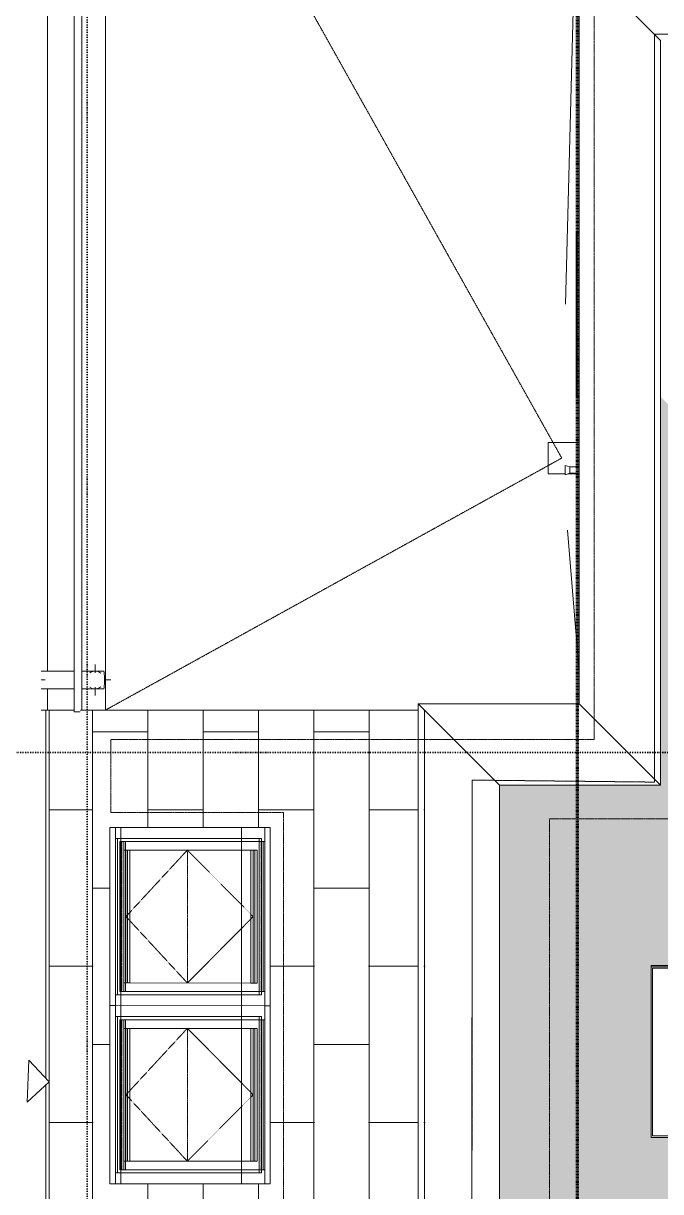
# Model space of a CAD drawing. Header units: millimetres. Extents: x -19192 to 21049, y -24519 to 21210.
# Drawn here: x -6302 to -2228, y 4551 to 12024 of the extents above; entities that cross this region are included whole.
import ezdxf

# ---------------------------------------------------------------- set-up
doc = ezdxf.new("R2010")
doc.units = ezdxf.units.MM
for name, pattern in [('Achse', [0.009, 0.005, -0.002, 0, -0.002]), ('Strich Punkt Mittel', [0.015875, 0.00635, -0.004763, 0, -0.004763]), ('Verdeckt', [0.003, 0.002, -0.001]), ('Verdeckt Unten', [0.005, 0.003, -0.002])]:
    doc.linetypes.add(name, pattern=pattern)
for name, color, linetype, lineweight in [('A-DETL-HDLN', 90, 'Verdeckt', 5), ('A-ROOF-PATT', 132, 'Continuous', 13), ('A_2D', 7, 'Continuous', 13), ('A_Dach', 7, 'Continuous', 13), ('A_Decken', 8, 'Continuous', 13), ('A_Durchbruch_', 7, 'Continuous', 5), ('A_Fenster', 7, 'Continuous', 13), ('A_Gelaender', 7, 'Continuous', 13), ('A_Raeume', 7, 'Continuous', 13), ('A_Raeume_', 7, 'Continuous', 5), ('A_Raster_', 1, 'Continuous', 9), ('A_Waende', 7, 'Continuous', 13), ('G-ANNO-SYMB_', 111, 'Continuous', 9), ('HT_E-Gesamt', 2, 'Continuous', 13), ('M-EQPM', 50, 'Continuous', 5), ('P-PIPE', 3, 'Continuous', 5), ('P-PIPE-CNTR', 3, 'Continuous', 5)]:
    doc.layers.add(name, color=color, linetype=linetype, lineweight=lineweight)

# ---------------------------------------------------------------- blocks, each defined once
blk = doc.blocks.new('Typ des oberen Holms - Oberer Geländerholm_Innen_-3748040-263_PP_DDS_BT2')
at = {"layer": 'A_Gelaender', "lineweight": 5}
for p, q in [((-20.739, 91.0458), (-18.0392, 97.5185)), ((-18.0123, 97.4531), (-20.689, 91.0358)), ((-20.7022, 91.0304), (-20.739, 91.0458))]:
    blk.add_line(p, q, dxfattribs=at)
blk = doc.blocks.new('Typ des oberen Holms - Oberer Geländerholm_Innen_-V2-263_PP_DDS_BT2')
at = {"layer": 'A_Gelaender', "lineweight": 5}
for p, q in [((-18.0392, 97.5185), (-20.739, 91.0458)), ((-18.0123, 97.4531), (-20.689, 91.0358)), ((-20.7022, 91.0304), (-20.739, 91.0458))]:
    blk.add_line(p, q, dxfattribs=at)
blk = doc.blocks.new('Fens_Dach_1tlg1 - KF_1140X1400-V7-263_PP_DDS_BT2')
at = {"layer": 'A_Fenster'}
for p, q in [((-53.9589, 75.3067), (-53.9589, 74.1667)), ((-52.9689, 75.3066), (-53.9589, 75.3067)), ((-53.9589, 75.3067), (-53.9235, 75.3067)), ((-53.9235, 75.3067), (-52.9336, 75.3066)), ((-53.9235, 75.2367), (-53.9235, 75.3067)), ((-52.969, 74.1666), (-52.9689, 75.3066)), ((-52.9336, 75.3066), (-52.9689, 75.3066)), ((-52.9336, 75.3066), (-52.9336, 74.1666)), ((-53.9236, 74.2367), (-53.9235, 75.2367)), ((-53.9235, 75.2367), (-53.9236, 74.2367)), ((-53.9235, 75.2367), (-53.0043, 75.2366)), ((-53.9094, 75.2367), (-53.9235, 75.2367)), ((-53.9094, 74.2367), (-53.9094, 75.2367)), ((-52.9901, 75.2366), (-53.9094, 75.2367)), ((-53.8953, 74.2567), (-53.8952, 75.2167)), ((-53.8952, 75.2167), (-53.8953, 74.2567)), ((-53.8952, 75.2167), (-53.0043, 75.2166)), ((-53.8952, 75.2167), (-53.8599, 75.2167)), ((-53.8952, 75.2167), (-53.0043, 75.2166)), ((-53.8705, 75.2167), (-53.8952, 75.2167)), ((-53.8705, 75.2167), (-53.8705, 75.1617)), ((-53.0043, 75.2166), (-53.8705, 75.2167)), ((-53.8599, 75.2167), (-53.8599, 74.2567)), ((-53.0043, 75.2166), (-53.8599, 75.2167)), ((-53.0043, 75.2366), (-52.9901, 75.2366)), ((-53.0043, 75.2366), (-53.0043, 74.2366)), ((-53.0043, 75.2166), (-53.0043, 74.2566)), ((-52.9901, 75.2166), (-53.0043, 75.2166)), ((-52.9901, 75.2166), (-53.0043, 75.2166)), ((-53.0043, 75.2166), (-52.9901, 75.2166)), ((-53.0043, 75.2166), (-53.0043, 74.2566)), ((-52.9901, 75.2166), (-53.0043, 75.2166)), ((-52.9902, 74.2366), (-52.9901, 75.2366)), ((-52.9795, 75.2166), (-52.9901, 75.2166)), ((-52.9689, 75.2166), (-52.9901, 75.2166)), ((-52.9901, 75.2166), (-52.9795, 75.2166)), ((-52.9795, 75.2166), (-52.9901, 75.2166)), ((-52.9796, 74.2566), (-52.9795, 75.2166)), ((-52.9689, 75.2166), (-52.9795, 75.2166)), ((-52.969, 74.2566), (-52.9689, 75.2166)), ((-53.8705, 75.1617), (-53.8705, 74.3117)), ((-53.8705, 75.1617), (-53.856, 75.1617)), ((-53.8705, 75.1617), (-53.8705, 74.3117)), ((-53.0573, 75.1616), (-53.8705, 75.1617)), ((-53.8461, 75.1617), (-53.856, 75.1617)), ((-53.856, 75.1617), (-53.0428, 75.1616)), ((-53.856, 74.3117), (-53.856, 75.1617)), ((-53.856, 75.1617), (-53.8316, 75.1617)), ((-53.0329, 75.1616), (-53.8461, 75.1617)), ((-53.8461, 74.3117), (-53.8461, 75.1617)), ((-53.8316, 75.1617), (-53.0329, 75.1616)), ((-53.8316, 75.1617), (-53.8316, 74.3117)), ((-53.0184, 75.1616), (-53.0573, 75.1616)), ((-53.0573, 74.3116), (-53.0573, 75.1616)), ((-53.0428, 75.1616), (-53.0429, 74.3116)), ((-53.0428, 75.1616), (-53.0329, 75.1616)), ((-53.033, 74.3116), (-53.0329, 75.1616)), ((-53.0329, 75.1616), (-53.0184, 75.1616)), ((-53.0184, 75.1616), (-53.0185, 74.3116)), ((-53.856, 74.3117), (-53.8705, 74.3117)), ((-53.8705, 74.3117), (-53.8705, 74.2567)), ((-53.8705, 74.3117), (-53.0573, 74.3116)), ((-53.0429, 74.3116), (-53.856, 74.3117)), ((-53.856, 74.3117), (-53.8461, 74.3117)), ((-53.8316, 74.3117), (-53.856, 74.3117)), ((-53.8461, 74.3117), (-53.033, 74.3116)), ((-53.033, 74.3116), (-53.8316, 74.3117)), ((-53.0185, 74.3116), (-53.0573, 74.3116)), ((-53.033, 74.3116), (-53.0429, 74.3116)), ((-53.0185, 74.3116), (-53.033, 74.3116)), ((-53.9236, 74.1667), (-53.9236, 74.2367)), ((-53.0043, 74.2366), (-53.9236, 74.2367)), ((-53.9236, 74.2367), (-53.9094, 74.2367)), ((-53.9094, 74.2367), (-52.9902, 74.2366)), ((-53.0043, 74.2566), (-53.8953, 74.2567)), ((-53.8599, 74.2567), (-53.8953, 74.2567)), ((-53.0043, 74.2566), (-53.8953, 74.2567)), ((-53.8953, 74.2567), (-53.8705, 74.2567)), ((-53.8705, 74.2567), (-53.0043, 74.2566)), ((-53.8599, 74.2567), (-53.0043, 74.2566)), ((-53.0043, 74.2566), (-52.9902, 74.2566)), ((-52.9902, 74.2566), (-53.0043, 74.2566)), ((-53.0043, 74.2566), (-52.9902, 74.2566)), ((-53.0043, 74.2566), (-52.9902, 74.2566)), ((-53.0043, 74.2366), (-52.9902, 74.2366)), ((-52.9902, 74.2566), (-52.9796, 74.2566)), ((-52.969, 74.2566), (-52.9902, 74.2566)), ((-52.9902, 74.2566), (-52.9796, 74.2566)), ((-52.9902, 74.2566), (-52.9796, 74.2566)), ((-52.9796, 74.2566), (-52.969, 74.2566)), ((-53.9589, 74.1667), (-52.969, 74.1666)), ((-53.9236, 74.1667), (-53.9589, 74.1667)), ((-52.9336, 74.1666), (-53.9236, 74.1667)), ((-52.9336, 74.1666), (-52.969, 74.1666))]:
    blk.add_line(p, q, dxfattribs=at)
at = {"layer": 'A_Fenster', "linetype": 'Verdeckt', "lineweight": 5}
for p, q in [((-53.8825, 75.2167), (-53.0043, 75.2166)), ((-53.8825, 74.2567), (-53.8825, 75.2167)), ((-53.0043, 75.2166), (-52.9916, 75.2166)), ((-52.9916, 75.2166), (-52.9916, 74.2566)), ((-53.4636, 75.1617), (-53.856, 74.7367)), ((-53.4636, 74.3117), (-53.4636, 75.1617)), ((-53.0573, 74.7513), (-53.4636, 75.1617)), ((-53.4636, 74.3117), (-53.856, 74.7367)), ((-53.0428, 74.7366), (-53.0573, 74.7513)), ((-53.0428, 74.7366), (-53.0573, 74.722)), ((-53.0573, 74.722), (-53.4636, 74.3117)), ((-53.0043, 74.2566), (-53.8825, 74.2567)), ((-52.9916, 74.2566), (-53.0043, 74.2566))]:
    blk.add_line(p, q, dxfattribs=at)
blk = doc.blocks.new('Fens_Dach_1tlg1 - KF_1140X1400-V8-263_PP_DDS_BT2')
at = {"layer": 'A_Fenster'}
for p, q in [((-53.9589, 74.1667), (-53.9589, 73.0267)), ((-52.969, 74.1666), (-53.9589, 74.1667)), ((-53.9589, 74.1667), (-53.9236, 74.1667)), ((-53.9236, 74.1667), (-52.9336, 74.1666)), ((-53.9236, 74.0967), (-53.9236, 74.1667)), ((-52.969, 73.0266), (-52.969, 74.1666)), ((-52.9336, 74.1666), (-52.969, 74.1666)), ((-52.9336, 74.1666), (-52.9336, 73.0266)), ((-53.9236, 73.0967), (-53.9236, 74.0967)), ((-53.9236, 74.0967), (-53.0043, 74.0966)), ((-53.9236, 74.0967), (-53.9236, 73.0967)), ((-53.9094, 74.0967), (-53.9236, 74.0967)), ((-53.9094, 73.0967), (-53.9094, 74.0967)), ((-52.9902, 74.0966), (-53.9094, 74.0967)), ((-53.8953, 74.0767), (-53.0043, 74.0766)), ((-53.8953, 73.1167), (-53.8953, 74.0767)), ((-53.8953, 74.0767), (-53.8599, 74.0767)), ((-53.8953, 74.0767), (-53.0043, 74.0766)), ((-53.8953, 74.0767), (-53.8953, 73.1167)), ((-53.8705, 74.0767), (-53.8953, 74.0767)), ((-53.8705, 74.0767), (-53.8705, 74.0217)), ((-53.0043, 74.0766), (-53.8705, 74.0767)), ((-53.8599, 74.0767), (-53.86, 73.1167)), ((-53.0043, 74.0766), (-53.8599, 74.0767)), ((-53.0043, 74.0966), (-53.0044, 73.0966)), ((-53.0043, 74.0766), (-53.0044, 73.1166)), ((-53.0043, 74.0766), (-53.0044, 73.1166)), ((-53.0043, 74.0966), (-52.9902, 74.0966)), ((-52.9902, 74.0766), (-53.0043, 74.0766)), ((-52.9902, 74.0766), (-53.0043, 74.0766)), ((-53.0043, 74.0766), (-52.9902, 74.0766)), ((-52.9902, 74.0766), (-53.0043, 74.0766)), ((-52.9902, 73.0966), (-52.9902, 74.0966)), ((-52.9796, 74.0766), (-52.9902, 74.0766)), ((-52.969, 74.0766), (-52.9902, 74.0766)), ((-52.9902, 74.0766), (-52.9796, 74.0766)), ((-52.9796, 74.0766), (-52.9902, 74.0766)), ((-52.969, 74.0766), (-52.9796, 74.0766)), ((-52.9796, 73.1166), (-52.9796, 74.0766)), ((-52.969, 73.1166), (-52.969, 74.0766)), ((-53.8705, 74.0217), (-53.8706, 73.1717)), ((-53.8705, 74.0217), (-53.8706, 73.1717)), ((-53.8705, 74.0217), (-53.856, 74.0217)), ((-53.0574, 74.0216), (-53.8705, 74.0217)), ((-53.8561, 73.1717), (-53.856, 74.0217)), ((-53.8461, 74.0217), (-53.856, 74.0217)), ((-53.856, 74.0217), (-53.0429, 74.0216)), ((-53.856, 74.0217), (-53.8316, 74.0217)), ((-53.8462, 73.1717), (-53.8461, 74.0217)), ((-53.033, 74.0216), (-53.8461, 74.0217)), ((-53.8316, 74.0217), (-53.8317, 73.1717)), ((-53.8316, 74.0217), (-53.033, 74.0216)), ((-53.0185, 74.0216), (-53.0574, 74.0216)), ((-53.0574, 73.1716), (-53.0574, 74.0216)), ((-53.0429, 74.0216), (-53.033, 74.0216)), ((-53.0429, 74.0216), (-53.0429, 73.1716)), ((-53.033, 73.1716), (-53.033, 74.0216)), ((-53.033, 74.0216), (-53.0185, 74.0216)), ((-53.0185, 74.0216), (-53.0185, 73.1716)), ((-53.8561, 73.1717), (-53.8706, 73.1717)), ((-53.8706, 73.1717), (-53.8706, 73.1167)), ((-53.8706, 73.1717), (-53.0574, 73.1716)), ((-53.0429, 73.1716), (-53.8561, 73.1717)), ((-53.8561, 73.1717), (-53.8462, 73.1717)), ((-53.8317, 73.1717), (-53.8561, 73.1717)), ((-53.8462, 73.1717), (-53.033, 73.1716)), ((-53.033, 73.1716), (-53.8317, 73.1717)), ((-53.0185, 73.1716), (-53.0574, 73.1716)), ((-53.033, 73.1716), (-53.0429, 73.1716)), ((-53.0185, 73.1716), (-53.033, 73.1716)), ((-53.9236, 73.0267), (-53.9236, 73.0967)), ((-53.0044, 73.0966), (-53.9236, 73.0967)), ((-53.9236, 73.0967), (-53.9094, 73.0967)), ((-53.9094, 73.0967), (-52.9902, 73.0966)), ((-53.0044, 73.1166), (-53.8953, 73.1167)), ((-53.86, 73.1167), (-53.8953, 73.1167)), ((-53.0044, 73.1166), (-53.8953, 73.1167)), ((-53.8953, 73.1167), (-53.8706, 73.1167)), ((-53.8706, 73.1167), (-53.0044, 73.1166)), ((-53.86, 73.1167), (-53.0044, 73.1166)), ((-53.0044, 73.1166), (-52.9902, 73.1166)), ((-52.9902, 73.1166), (-53.0044, 73.1166)), ((-53.0044, 73.1166), (-52.9902, 73.1166)), ((-53.0044, 73.1166), (-52.9902, 73.1166)), ((-53.0044, 73.0966), (-52.9902, 73.0966)), ((-52.9902, 73.1166), (-52.9796, 73.1166)), ((-52.969, 73.1166), (-52.9902, 73.1166)), ((-52.9902, 73.1166), (-52.9796, 73.1166)), ((-52.9902, 73.1166), (-52.9796, 73.1166)), ((-52.9796, 73.1166), (-52.969, 73.1166)), ((-53.9589, 73.0267), (-52.969, 73.0266)), ((-53.9236, 73.0267), (-53.9589, 73.0267)), ((-52.9336, 73.0266), (-53.9236, 73.0267)), ((-52.9336, 73.0266), (-52.969, 73.0266))]:
    blk.add_line(p, q, dxfattribs=at)
at = {"layer": 'A_Fenster', "linetype": 'Verdeckt', "lineweight": 5}
for p, q in [((-53.8826, 73.1167), (-53.8825, 74.0767)), ((-53.8825, 74.0767), (-53.0043, 74.0766)), ((-53.0043, 74.0766), (-52.9916, 74.0766)), ((-52.9916, 74.0766), (-52.9916, 73.1166)), ((-53.4636, 74.0217), (-53.856, 73.5967)), ((-53.4636, 73.1717), (-53.4636, 74.0217)), ((-53.0574, 73.6113), (-53.4636, 74.0217)), ((-53.0429, 73.5966), (-53.0574, 73.6113)), ((-53.4636, 73.1717), (-53.856, 73.5967)), ((-53.0574, 73.582), (-53.4636, 73.1717)), ((-53.0429, 73.5966), (-53.0574, 73.582)), ((-53.0044, 73.1166), (-53.8826, 73.1167)), ((-52.9916, 73.1166), (-53.0044, 73.1166))]:
    blk.add_line(p, q, dxfattribs=at)
blk = doc.blocks.new('Basiswand _ Attika_BLE_0340_0100 - ___-7440598-263_PP_DDS_BT2')
at = {"layer": 'A_Waende'}
blk.add_line((-15.6254, 93.5645), (-15.9051, 94.2447), dxfattribs=at)
blk = doc.blocks.new('Basiswand _ Attika_BLE_0340_0100 - ___-7440670-263_PP_DDS_BT2')
at = {"layer": 'A_Waende'}
for p, q in [((-17.7388, 89.8485), (-15.9051, 94.2447)), ((-15.9051, 94.2447), (-15.6254, 93.5645)), ((-17.4591, 89.1684), (-15.6254, 93.5645)), ((-17.4591, 89.1684), (-17.7388, 89.8485))]:
    blk.add_line(p, q, dxfattribs=at)
blk = doc.blocks.new('Basiswand _ Attika_BLE_0340_0100 - ___-7440708-263_PP_DDS_BT2')
at = {"layer": 'A_Waende'}
for p, q in [((-18.4097, 89.5649), (-18.6894, 90.245)), ((-18.6894, 90.245), (-17.7388, 89.8485)), ((-17.7388, 89.8485), (-17.4591, 89.1684)), ((-18.4097, 89.5649), (-17.4591, 89.1684))]:
    blk.add_line(p, q, dxfattribs=at)
blk = doc.blocks.new('Basiswand _ Attika_BLE_0340_0100 - ___-7440845-263_PP_DDS_BT2')
at = {"layer": 'A_Waende'}
for p, q in [((-20.3747, 86.2046), (-18.6894, 90.245)), ((-18.6894, 90.245), (-18.4097, 89.5649)), ((-19.8948, 86.0044), (-18.4097, 89.5649)), ((-19.8948, 86.0044), (-20.3747, 86.2046))]:
    blk.add_line(p, q, dxfattribs=at)
blk = doc.blocks.new('HLS_Rigol - 20x8cm-V19-263_PP_DDS_BT2')
at = {"layer": 'M-EQPM'}
h = blk.add_hatch(dxfattribs=at)
h.set_pattern_fill('FP_17', color=256, style=0, pattern_type=2)
h.set_pattern_definition([(270, (0, 0.6096), (0.04, 0), [])])
h.paths.add_polyline_path([(0, 0.08), (1.05, 0.0801), (1.05, 0.095), (0, 0.095), (0, 0.0801)])
for p, q in [((0, 0.097), (0, 0.1)), ((0, 0.1), (1.05, 0.1)), ((0, 0.1), (1.05, 0.1)), ((0, 0.095), (0, 0.097)), ((0, 0.097), (1.05, 0.097)), ((0, 0.08), (0, 0.095)), ((0, 0.095), (1.05, 0.095)), ((1.05, 0.1), (1.05, 0.097)), ((1.05, 0.097), (1.05, 0.095)), ((1.05, 0.095), (1.05, 0.08))]:
    blk.add_line(p, q, dxfattribs=at)
blk = doc.blocks.new('Allg_Sollarkollektor - Allg_Sollarkollektor-V26-263_PP_DDS_BT2')
at = {"layer": 'A_2D'}
for p, q in [((-0.855, 0.5457), (0.855, 0.5457)), ((-0.855, 0.5457), (-0.855, 0.5367)), ((0.855, 0.5367), (-0.855, 0.5367)), ((-0.855, 0.5367), (-0.855, -0.5548)), ((0.845, 0.527), (-0.845, 0.527)), ((-0.845, 0.527), (-0.845, -0.5451)), ((-0.845, -0.5451), (-0.845, 0.527)), ((-0.845, 0.527), (0.845, 0.527)), ((0.845, -0.5451), (0.845, 0.527)), ((0.845, 0.527), (0.845, -0.5451)), ((0.855, 0.5457), (0.855, 0.5367)), ((0.855, -0.5548), (0.855, 0.5367)), ((-0.855, -0.5548), (0.855, -0.5548)), ((-0.845, -0.5451), (0.845, -0.5451)), ((0.845, -0.5451), (-0.845, -0.5451))]:
    blk.add_line(p, q, dxfattribs=at)
blk = doc.blocks.new('Kemperventil - Standard-10809153-263_PP_DDS_BT2')
at = {"layer": 'HT_E-Gesamt'}
for p, q in [((0.105, -0.1), (0.105, -0.16)), ((0.145, -0.16), (0.145, -0.1)), ((0.105, -0.16), (0.095, -0.19)), ((0.095, -0.19), (0.125, -0.19)), ((0.105, -0.16), (0.125, -0.16)), ((0.125, -0.16), (0.145, -0.16)), ((0.125, -0.19), (0.155, -0.19)), ((0.155, -0.19), (0.145, -0.16))]:
    blk.add_line(p, q, dxfattribs=at)
blk = doc.blocks.new('Symbol_Schatten - Bodendurchbruch_Schatten-V67-263_PP_DDS_BT2')
at = {"layer": 'A_2D'}
blk.add_line((0.01, -0.1), (-0.1, -0.1), dxfattribs=at)
at = {"layer": 'A_Durchbruch_'}
blk.add_line((-0.1, -0.1), (0.01, -0.1), dxfattribs=at)
blk = doc.blocks.new('Symbol_Schatten - Bodendurchbruch_Schatten-V68-263_PP_DDS_BT2')
at = {"layer": 'A_2D'}
for p, q in [((-0.1, -0.1), (-0.1, 0.1)), ((-0.1, 0.1), (0.1, 0.1)), ((0.1, 0.1), (0.1, 0.0377)), ((0.01, -0.1), (-0.1, -0.1)), ((0.1, -0.1), (0.0276, -0.1))]:
    blk.add_line(p, q, dxfattribs=at)
at = {"layer": 'A_Durchbruch_'}
for p, q in [((0.1, 0.1), (-0.1, 0.1)), ((-0.1, 0.1), (-0.1, -0.1)), ((0.1, 0.0377), (0.1, 0.1)), ((-0.1, -0.1), (0.01, -0.1)), ((0.0276, -0.1), (0.1, -0.1))]:
    blk.add_line(p, q, dxfattribs=at)
blk = doc.blocks.new('654654654')
at = {"layer": 'A-ROOF-PATT', "lineweight": 5, "true_color": 0x636466}
h = blk.add_hatch(dxfattribs=at)
h.set_pattern_fill('FP_10', color=251, style=0, pattern_type=2)
h.set_pattern_definition([(228.018, (0.15444, 0.254), (-2.0314528123, -2.2858083747), [0.03417, -3.383]), (184.971, (0.13159, 0.2286), (3.0474510622, 0.2540216987), [0.05863, -5.804]), (132.505, (0.07318, 0.22352), (2.5397709538, -2.7942768048), [0.04134, -4.093]), (267.274, (-0.02586, 0.16002), (0.2539551053, 5.07967014), [0.0534, -5.287]), (292.83, (-0.0284, 0.10668), (-1.2698152688, 3.0481018627), [0.05236, -5.184]), (357.273, (-0.00809, 0.05842), (-5.0786668393, 0.253996185), [0.05339, -5.286]), (37.7, (0.04524, 0.05588), (-3.301035372, -2.5397783393), [0.07061, -6.99]), (72.259, (0.10111, 0.09906), (1.7776368311, 5.5880763064), [0.06667, -6.6]), (121.425, (0.12143, 0.16256), (-2.0316720819, 3.3020573153), [0.05358, -5.304]), (175.235, (0.09349, 0.20828), (2.7935534013, -0.254025948), [0.06116, -2.997]), (222.403, (0.03255, 0.21336), (-3.0471325378, -2.7937440326), [0.0791, -7.831]), (138.808, (0.22555, 0.15748), (-1.7773521685, 1.5237686836), [0.027, -2.673]), (171.468, (0.20523, 0.17526), (3.3011733199, -0.5079492745), [0.05136, -5.084]), (225.006, (0.15444, 0.18288), (5.4e-06, -0.25399983), [0.03592, -0.32326]), (203.203, (0.13667, 0.21336), (1.269569378, 0.507931902), [0.01934, -1.915]), (291.797, (0.11889, 0.20574), (-0.253942868, 0.76200551), [0.02736, -1.34]), (30.969, (0.12905, 0.18034), (0.761847982, 0.508005658), [0.04443, -1.436]), (161.562, (0.16714, 0.2032), (0.50789886, -0.25399589), [0.03212, -0.77095]), (16.393, (-0.0284, 0.20574), (2.539188499, 0.7619239566), [0.045, -4.455]), (70.35, (0.01477, 0.21844), (-1.015826576, -2.7941218824), [0.03776, -3.738]), (293.194, (0.16714, 0.254), (-0.507732472, 1.269649148), [0.03869, -1.896]), (343.607, (0.18238, 0.21844), (-2.539188499, 0.7619239566), [0.045, -4.455]), (339.44, (-0.0284, 0.04826), (-1.269488031, 0.507910437), [0.0434, -2.126]), (294.771, (0.01223, 0.03302), (-1.269780434, 2.794053213), [0.03637, -3.6]), (66.806, (0.16968, 0), (0.507732472, 1.269649148), [0.03869, -1.896]), (17.357, (0.18492, 0.03556), (-3.3012399564, -1.015952889), [0.04257, -4.214]), (69.448, (0.04524, 0), (-0.507723815, -1.269562447), [0.0217, -2.148]), (101.308, (0.15444, 0), (-0.25393613, 1.015929369), [0.01295, -1.282]), (165.961, (0.1519, 0.0127), (0.761850388, -0.25399813), [0.05235, -0.99472]), (186.01, (0.10111, 0.0254), (2.5393647706, 0.2539826489), [0.04852, -4.803]), (303.685, (0.12905, 0.15748), (-0.253946744, 0.50799749), [0.03663, -0.87912]), (353.156, (0.14936, 0.127), (4.3172269179, -0.50799857), [0.06394, -6.33]), (60.95, (0.21285, 0.11938), (-1.016019282, -1.77837494), [0.02615, -2.589]), (90, (0.22555, 0.14224), (-0.25395, 0.254), [0.01524, -0.23876]), (120.251, (0.09603, 0.03302), (1.0159692298, -1.7783263712), [0.03528, -3.493]), (48.018, (0.07826, 0.0635), (2.0314528123, 2.2858083747), [0.06834, -3.349]), (0, (0.12397, 0.1143), (0.25395, 0.254), [0.06603, -0.18792]), (325.299, (0.18999, 0.1143), (-2.5394728662, 1.7780144784), [0.04016, -3.975]), (254.058, (0.22301, 0.09144), (-0.25403483, -1.016312904), [0.03698, -1.812]), (207.651, (0.21285, 0.05588), (-4.8252471042, -2.5401405645), [0.06021, -5.96]), (175.425, (0.15952, 0.02794), (-3.3012584247, 0.2540008469), [0.06369, -6.305])])
h.paths.add_polyline_path([(-51.6083, 71.161), (-50.4992, 72.2702), (-50.4992, 72.4337), (-50.3357, 72.4337), (-49.4457, 73.3238), (-50.4992, 73.3238), (-50.4992, 74.4244), (-48.7892, 74.4244), (-48.7892, 73.9804), (-48.7351, 74.0345), (-48.7351, 74.4243), (-48.3452, 74.4243), (-47.6482, 75.1214), (-47.6483, 75.2715), (-48.2082, 75.2715), (-48.2082, 75.8314), (-48.9998, 76.6229), (-49.2832, 76.6229), (-49.2832, 76.9062), (-50.4381, 78.0611), (-50.4382, 75.5766), (-51.4682, 75.5766), (-51.4682, 71.7188), (-51.6083, 71.7188), (-51.6083, 71.1966)])
h = blk.add_hatch(dxfattribs=at)
h.set_pattern_fill('FP_15', color=251, style=0, pattern_type=2)
h.set_pattern_definition([(269.998, (-27.427, 20.993), (0.707075, -1.000025), [1, 0]), (269.998, (-27.073, 20.993), (0.707075, -1.000025), [1, 0]), (359.9983, (-27.78, 20.493), (0.70714, 0.999979), [0.35355, -0.35355]), (359.9983, (-27.427, 19.993), (0.70714, 0.999979), [0.35355, -0.35355])])
h.paths.add_polyline_path([(-51.9483, 71.7189), (-51.9481, 76.0566), (-51.9518, 76.0566), (-51.952, 71.7189)])
h.paths.add_polyline_path([(-51.9883, 71.7189), (-51.9883, 76.0566), (-54.1481, 76.0567), (-54.1485, 76.0467), (-54.1881, 76.0467), (-54.1882, 76.0567), (-54.3481, 76.0567), (-54.3483, 71.7189), (-52.0442, 71.7189)])
h.paths.add_polyline_path([(-52.969, 73.0266), (-53.9589, 73.0267), (-53.9589, 75.3067), (-52.9336, 75.3066), (-52.9336, 73.0266), (-52.969, 73.0266)])
at = {"layer": 'A-DETL-HDLN', "color": 251, "true_color": 0x636466}
for p, q in [((-53.9881, 82.8798), (-51.0703, 77.6691)), ((-51.0703, 77.6691), (-53.9881, 76.0566))]:
    blk.add_line(p, q, dxfattribs=at)
at = {"layer": 'A_2D', "color": 251, "linetype": 'Verdeckt', "true_color": 0x636466}
for p, q in [((-50.8628, 75.8699), (-50.8626, 82.8079)), ((-53.952, 75.4031), (-53.952, 75.87)), ((-53.952, 75.87), (-50.8628, 75.8699)), ((-52.8489, 75.4031), (-53.952, 75.4031)), ((-52.849, 72.9277), (-52.8489, 75.4031)), ((-51.1522, 57.8973), (-51.1478, 75.3624)), ((-51.1478, 75.3624), (-50.2809, 75.3624))]:
    blk.add_line(p, q, dxfattribs=at)
at = {"layer": 'A_2D', "color": 251, "lineweight": 5, "true_color": 0x636466}
for p, q in [((-54.4775, 73.8191), (-54.4887, 73.5494)), ((-54.3482, 73.6787), (-54.4775, 73.8191)), ((-54.4887, 73.5494), (-54.3482, 73.6787))]:
    blk.add_line(p, q, dxfattribs=at)
at = {"layer": 'A_Dach', "color": 251, "linetype": 'Verdeckt Unten', "true_color": 0x636466}
for p, q in [((-54.3481, 76.0567), (-54.3483, 71.7189)), ((-54.1881, 76.0567), (-54.3481, 76.0567)), ((-51.9881, 76.0566), (-54.1481, 76.0567)), ((-51.9481, 76.0566), (-51.9518, 76.0566)), ((-51.9483, 71.7189), (-51.9481, 76.0566)), ((-53.9236, 74.2367), (-53.9235, 75.3067)), ((-53.9235, 75.3067), (-52.9336, 75.3066)), ((-53.8882, 74.2367), (-53.8882, 75.3067)), ((-52.9336, 75.3066), (-52.9336, 73.0266)), ((-53.9236, 73.0267), (-53.9236, 74.2367)), ((-53.8882, 73.0267), (-53.8882, 74.2367)), ((-52.9336, 73.0266), (-53.9236, 73.0267))]:
    blk.add_line(p, q, dxfattribs=at)
at = {"layer": 'A_Decken', "color": 251, "true_color": 0x636466}
for p, q in [((-53.9881, 76.0567), (-53.9881, 82.8798)), ((-50.938, 82.8798), (-51.0453, 78.6527)), ((-51.0325, 77.2082), (-50.9581, 76.3021)), ((-53.1183, 75.3066), (-53.1184, 73.0266))]:
    blk.add_line(p, q, dxfattribs=at)
at = {"layer": 'A_Raeume', "color": 251, "linetype": 'Verdeckt', "true_color": 0x636466}
for p, q in [((-50.478, 80.3798), (-50.4782, 75.5966)), ((-41.008, 80.3795), (-50.478, 80.3798)), ((-51.6424, 75.6095), (-51.6612, 48.3108)), ((-50.4782, 75.5966), (-51.6424, 75.6095)), ((-53.1183, 75.3066), (-53.1183, 75.2366)), ((-53.1183, 75.2366), (-53.1183, 75.2166)), ((-53.1183, 75.2166), (-53.1183, 74.2566)), ((-53.1183, 74.2566), (-53.1183, 74.2366)), ((-53.1183, 74.2366), (-53.1183, 74.0966)), ((-53.1183, 74.0766), (-53.1184, 73.1166)), ((-53.1183, 74.0966), (-53.1183, 74.0766)), ((-53.1184, 73.1166), (-53.1184, 73.0966)), ((-53.1184, 73.0966), (-53.1184, 73.0266))]:
    blk.add_line(p, q, dxfattribs=at)
at = {"layer": 'A_Raeume_', "color": 251, "true_color": 0x636466, "flags": 128}
blk.add_lwpolyline([(-41.0081, 76.2164), (-41.008, 80.3795), (-50.478, 80.3798), (-50.4782, 75.5966), (-51.6424, 75.6095), (-51.6612, 48.3108), (-48.209, 48.5523), (-48.2186, 48.9662), (-46.9486, 48.9661), (-46.939, 48.6412), (-41.7549, 49.0039), (-40.2988, 49.6284), (-40.2986, 55.9085), (-37.7888, 55.9085), (-37.7881, 76.2163)], close=True, dxfattribs=at)
at = {"layer": 'A_Raster_', "color": 251, "linetype": 'Strich Punkt Mittel', "lineweight": 35, "true_color": 0x636466}
for p, q in [((-54.1037, 84.1967), (-54.1049, 46.5271)), ((-56.243, 75.7867), (-31.566, 75.786))]:
    blk.add_line(p, q, dxfattribs=at)
at = {"layer": 'A_Waende', "color": 251, "true_color": 0x636466}
for p, q in [((-54.3581, 76.3069), (-54.3579, 83.2499)), ((-54.3581, 76.0567), (-54.3581, 76.1926)), ((-54.3481, 76.0567), (-54.3981, 76.0567)), ((-54.3682, 73.7004), (-54.3681, 76.0567)), ((-53.9879, 76.0567), (-54.1381, 76.0567)), ((-54.3683, 71.7189), (-54.3682, 73.6603))]:
    blk.add_line(p, q, dxfattribs=at)
at = {"layer": 'G-ANNO-SYMB_', "color": 251, "linetype": 'Achse', "lineweight": 70, "true_color": 0x636466}
blk.add_line((-50.9697, 47.2766), (-50.9686, 85.3042), dxfattribs=at)
at = {"layer": 'P-PIPE', "color": 251, "true_color": 0x636466}
for p, q in [((-54.188, 76.3069), (-54.3981, 76.3069)), ((-53.9968, 76.3069), (-54.138, 76.3069)), ((-54.3981, 76.1926), (-54.188, 76.1926)), ((-54.138, 76.1926), (-53.9968, 76.1926))]:
    blk.add_line(p, q, dxfattribs=at)
for radius, start, end in [(0.0572, 112.64, 125.35204), (0.0572, 50.23796, 112.64), (0.0571, 234.60294, 292.64), (0.0571, 292.64, 309.78887)]:
    blk.add_arc((-54.0531, 76.2497), radius, start, end, dxfattribs=at)
for start_param, end_param in [(4.712389, 6.283185), (3.141593, 4.712389)]:
    blk.add_ellipse((-53.9968, 76.2497), major_axis=(0, 0.0571), ratio=0.049938, start_param=start_param, end_param=end_param, dxfattribs=at)
at = {"layer": 'P-PIPE-CNTR', "color": 251, "true_color": 0x636466}
for p, q in [((-54.0531, 76.2948), (-54.0531, 76.3497)), ((-54.3981, 76.2497), (-54.3731, 76.2497)), ((-53.9939, 76.2497), (-53.9531, 76.2497)), ((-54.0531, 76.1497), (-54.0531, 76.2046))]:
    blk.add_line(p, q, dxfattribs=at)
at = {"layer": 'A_2D', "color": 251, "true_color": 0x636466}
for name in ['Symbol_Schatten - Bodendurchbruch_Schatten-V68-263_PP_DDS_BT2', 'Symbol_Schatten - Bodendurchbruch_Schatten-V67-263_PP_DDS_BT2']:
    blk.add_blockref(name, (-51.0581, 77.6691), dxfattribs=at)
at = {"layer": 'A_2D', "color": 251, "true_color": 0x636466, "rotation": 359.9982758787938}
blk.add_blockref('Allg_Sollarkollektor - Allg_Sollarkollektor-V26-263_PP_DDS_BT2', (-49.6442, 73.8786), dxfattribs=at)
at = {"layer": 'A_Fenster', "color": 251, "true_color": 0x636466}
for name in ['Fens_Dach_1tlg1 - KF_1140X1400-V7-263_PP_DDS_BT2', 'Fens_Dach_1tlg1 - KF_1140X1400-V8-263_PP_DDS_BT2']:
    blk.add_blockref(name, (0, 0), dxfattribs=at)
at = {"layer": 'A_Gelaender', "color": 251, "lineweight": 5, "true_color": 0x636466, "rotation": 22.64000000000043}
for name in ['Typ des oberen Holms - Oberer Geländerholm_Innen_-3748040-263_PP_DDS_BT2', 'Typ des oberen Holms - Oberer Geländerholm_Innen_-V2-263_PP_DDS_BT2']:
    blk.add_blockref(name, (0, 0), dxfattribs=at)
at = {"layer": 'A_Waende', "color": 251, "true_color": 0x636466, "rotation": 22.64000000000043}
for name in ['Basiswand _ Attika_BLE_0340_0100 - ___-7440598-263_PP_DDS_BT2', 'Basiswand _ Attika_BLE_0340_0100 - ___-7440670-263_PP_DDS_BT2', 'Basiswand _ Attika_BLE_0340_0100 - ___-7440708-263_PP_DDS_BT2', 'Basiswand _ Attika_BLE_0340_0100 - ___-7440845-263_PP_DDS_BT2']:
    blk.add_blockref(name, (0, 0), dxfattribs=at)
at = {"layer": 'HT_E-Gesamt', "color": 251, "true_color": 0x636466, "rotation": 269.998275878465}
blk.add_blockref('Kemperventil - Standard-10809153-263_PP_DDS_BT2', (-50.8581, 77.7176), dxfattribs=at)
at = {"layer": 'M-EQPM', "color": 251, "true_color": 0x636466, "rotation": 89.99827587846517}
blk.add_blockref('HLS_Rigol - 20x8cm-V19-263_PP_DDS_BT2', (-50.8781, 78.0676), dxfattribs=at)

msp = doc.modelspace()

# ---------------------------------------------------------------- block references
at = {"xscale": 1000, "yscale": 1000, "zscale": 1000}
msp.add_blockref('654654654', (48210.2, -68425.9), dxfattribs=at)

doc.saveas('drawing.dxf')
